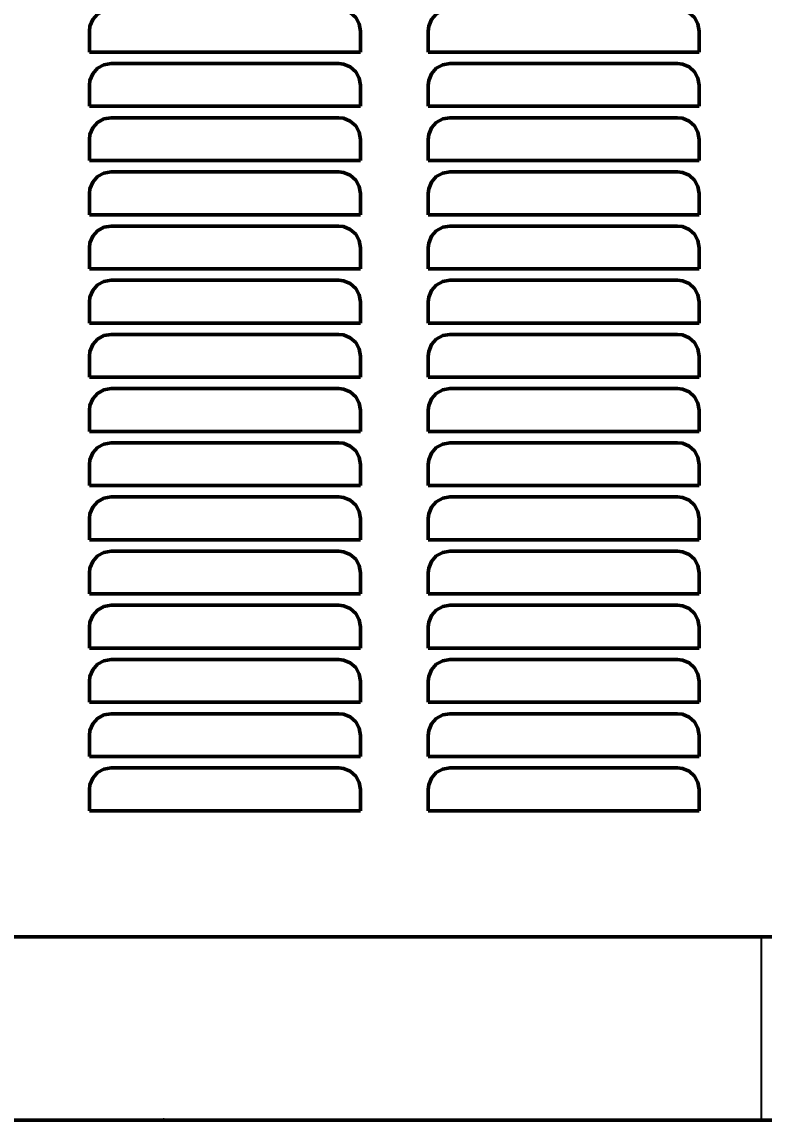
# Model space of a CAD drawing. Header units: inches. Extents: x -0.3 to 42.3, y 0 to 41.9.
# Drawn here: x 21.69 to 28.54, y 0 to 10.13 of the extents above; entities that cross this region are included whole.
import ezdxf

# ---------------------------------------------------------------- set-up
doc = ezdxf.new("R2010")
doc.units = ezdxf.units.IN
doc.header["$MEASUREMENT"] = 0
for name, color, linetype, lineweight in [('2d ConnectionPoints', 7, 'Continuous', 50), ('AM_0', 7, 'Continuous', 50), ('AM_4', 3, 'Continuous', 25), ('AM_5', 3, 'Continuous', 25)]:
    doc.layers.add(name, color=color, linetype=linetype, lineweight=lineweight)
doc.dimstyles.get("Standard").update_dxf_attribs({"dimtxt": 0.18, "dimasz": 0.18, "dimexe": 0.18, "dimexo": 0.0625, "dimgap": 0.09, "dimtad": 0, "dimtih": 1, "dimtoh": 1, "dimdec": 4, "dimzin": 0, "dimdsep": 46, "dimtxsty": 'Standard', "dimcen": 0.09, "dimadec": 0, "dimazin": 0, "dimtfac": 1, "dimtdec": 4, "dimtofl": 0, "dimtmove": 0, "dimatfit": 3, "dimfxl": 1, "dimtolj": 1, "dimtzin": 0, "dimarcsym": 0})

# ---------------------------------------------------------------- blocks, each defined once
blk = doc.blocks.new('*D1')
at = {"layer": 'AM_5', "color": 0, "lineweight": -2}
for p, q in [((14.375, 41.75), (39.27, 41.75)), ((39.27, 39.75), (39.27, 27.51)), ((39.27, 2), (39.27, 14.24)), ((3.39, 0), (39.27, 0))]:
    blk.add_line(p, q, dxfattribs=at)
at = {"layer": 'AM_5', "color": 0}
for points in [[(39.603, 39.75), (38.937, 39.75), (39.27, 41.75)], [(38.937, 2), (39.603, 2), (39.27, 0)]]:
    blk.add_solid(points, dxfattribs=at)
at = {"layer": 'Defpoints', "color": 0}
for p in [(14.375, 41.75), (3.39, 0), (39.27, 0)]:
    blk.add_point(p, dxfattribs=at)
at = {"layer": 'AM_5', "color": 0, "insert": (39.27, 20.875), "char_height": 2, "attachment_point": 5, "rotation": 90}
blk.add_mtext('\\A1;41.75 in', dxfattribs=at)

msp = doc.modelspace()

# ---------------------------------------------------------------- linework, layer by layer
at = {"layer": '2d ConnectionPoints'}
msp.add_point((23, 0), dxfattribs=at)
at = {"layer": 'AM_0'}
for p, q in [((22.314, 10.05), (22.314, 9.855)), ((24.814, 9.855), (24.814, 10.05)), ((25.439, 10.05), (25.439, 9.855)), ((27.939, 9.855), (27.939, 10.05)), ((22.314, 9.855), (24.814, 9.855)), ((25.439, 9.855), (27.939, 9.855)), ((24.614, 9.75), (22.514, 9.75)), ((27.739, 9.75), (25.639, 9.75)), ((22.314, 9.55), (22.314, 9.355)), ((24.814, 9.355), (24.814, 9.55)), ((25.439, 9.55), (25.439, 9.355)), ((27.939, 9.355), (27.939, 9.55)), ((22.314, 9.355), (24.814, 9.355)), ((25.439, 9.355), (27.939, 9.355)), ((24.614, 9.25), (22.514, 9.25)), ((27.739, 9.25), (25.639, 9.25)), ((22.314, 9.05), (22.314, 8.855)), ((24.814, 8.855), (24.814, 9.05)), ((25.439, 9.05), (25.439, 8.855)), ((27.939, 8.855), (27.939, 9.05)), ((22.314, 8.855), (24.814, 8.855)), ((25.439, 8.855), (27.939, 8.855)), ((24.614, 8.75), (22.514, 8.75)), ((27.739, 8.75), (25.639, 8.75)), ((22.314, 8.55), (22.314, 8.355)), ((24.814, 8.355), (24.814, 8.55)), ((25.439, 8.55), (25.439, 8.355)), ((27.939, 8.355), (27.939, 8.55)), ((22.314, 8.355), (24.814, 8.355)), ((25.439, 8.355), (27.939, 8.355)), ((24.614, 8.25), (22.514, 8.25)), ((27.739, 8.25), (25.639, 8.25)), ((22.314, 8.05), (22.314, 7.855)), ((24.814, 7.855), (24.814, 8.05)), ((25.439, 8.05), (25.439, 7.855)), ((27.939, 7.855), (27.939, 8.05)), ((22.314, 7.855), (24.814, 7.855)), ((25.439, 7.855), (27.939, 7.855)), ((24.614, 7.75), (22.514, 7.75)), ((27.739, 7.75), (25.639, 7.75)), ((22.314, 7.55), (22.314, 7.355)), ((24.814, 7.355), (24.814, 7.55)), ((25.439, 7.55), (25.439, 7.355)), ((27.939, 7.355), (27.939, 7.55)), ((22.314, 7.355), (24.814, 7.355)), ((25.439, 7.355), (27.939, 7.355)), ((24.614, 7.25), (22.514, 7.25)), ((27.739, 7.25), (25.639, 7.25)), ((22.314, 7.05), (22.314, 6.855)), ((24.814, 6.855), (24.814, 7.05)), ((25.439, 7.05), (25.439, 6.855)), ((27.939, 6.855), (27.939, 7.05)), ((22.314, 6.855), (24.814, 6.855)), ((25.439, 6.855), (27.939, 6.855)), ((24.614, 6.75), (22.514, 6.75)), ((27.739, 6.75), (25.639, 6.75)), ((22.314, 6.55), (22.314, 6.355)), ((24.814, 6.355), (24.814, 6.55)), ((25.439, 6.55), (25.439, 6.355)), ((27.939, 6.355), (27.939, 6.55)), ((22.314, 6.355), (24.814, 6.355)), ((25.439, 6.355), (27.939, 6.355)), ((24.614, 6.25), (22.514, 6.25)), ((27.739, 6.25), (25.639, 6.25)), ((22.314, 6.05), (22.314, 5.855)), ((24.814, 5.855), (24.814, 6.05)), ((25.439, 6.05), (25.439, 5.855)), ((27.939, 5.855), (27.939, 6.05)), ((22.314, 5.855), (24.814, 5.855)), ((25.439, 5.855), (27.939, 5.855)), ((24.614, 5.75), (22.514, 5.75)), ((27.739, 5.75), (25.639, 5.75)), ((22.314, 5.55), (22.314, 5.355)), ((24.814, 5.355), (24.814, 5.55)), ((25.439, 5.55), (25.439, 5.355)), ((27.939, 5.355), (27.939, 5.55)), ((22.314, 5.355), (24.814, 5.355)), ((25.439, 5.355), (27.939, 5.355)), ((24.614, 5.25), (22.514, 5.25)), ((27.739, 5.25), (25.639, 5.25)), ((22.314, 5.05), (22.314, 4.855)), ((24.814, 4.855), (24.814, 5.05)), ((25.439, 5.05), (25.439, 4.855)), ((27.939, 4.855), (27.939, 5.05)), ((22.314, 4.855), (24.814, 4.855)), ((25.439, 4.855), (27.939, 4.855)), ((24.614, 4.75), (22.514, 4.75)), ((27.739, 4.75), (25.639, 4.75)), ((22.314, 4.55), (22.314, 4.355)), ((24.814, 4.355), (24.814, 4.55)), ((25.439, 4.55), (25.439, 4.355)), ((27.939, 4.355), (27.939, 4.55)), ((22.314, 4.355), (24.814, 4.355)), ((25.439, 4.355), (27.939, 4.355)), ((24.614, 4.25), (22.514, 4.25)), ((27.739, 4.25), (25.639, 4.25)), ((22.314, 4.05), (22.314, 3.855)), ((24.814, 3.855), (24.814, 4.05)), ((25.439, 4.05), (25.439, 3.855)), ((27.939, 3.855), (27.939, 4.05)), ((22.314, 3.855), (24.814, 3.855)), ((25.439, 3.855), (27.939, 3.855)), ((24.614, 3.75), (22.514, 3.75)), ((27.739, 3.75), (25.639, 3.75)), ((22.314, 3.55), (22.314, 3.355)), ((24.814, 3.355), (24.814, 3.55)), ((25.439, 3.55), (25.439, 3.355)), ((27.939, 3.355), (27.939, 3.55)), ((22.314, 3.355), (24.814, 3.355)), ((25.439, 3.355), (27.939, 3.355)), ((24.614, 3.25), (22.514, 3.25)), ((27.739, 3.25), (25.639, 3.25)), ((22.314, 3.05), (22.314, 2.855)), ((24.814, 2.855), (24.814, 3.05)), ((25.439, 3.05), (25.439, 2.855)), ((27.939, 2.855), (27.939, 3.05)), ((22.314, 2.855), (24.814, 2.855)), ((25.439, 2.855), (27.939, 2.855)), ((-0.27, 1.69), (35.27, 1.69)), ((3.39, 0), (32.11, 0))]:
    msp.add_line(p, q, dxfattribs=at)
for points in [[(22.514, 10.25), (22.44776, 10.23871), (22.38898, 10.20611), (22.34433, 10.15589), (22.31884, 10.09374), (22.314, 10.05)], [(24.814, 10.05), (24.80276, 10.11611), (24.77031, 10.17476), (24.7203, 10.21941), (24.65825, 10.24504), (24.614, 10.25)], [(25.639, 10.25), (25.57269, 10.23869), (25.51385, 10.206), (25.46919, 10.15567), (25.44378, 10.09347), (25.439, 10.05)], [(27.939, 10.05), (27.92779, 10.11601), (27.89546, 10.17458), (27.84559, 10.21923), (27.78362, 10.24496), (27.739, 10.25)], [(22.514, 9.75), (22.44776, 9.73871), (22.38898, 9.70611), (22.34433, 9.65589), (22.31884, 9.59374), (22.314, 9.55)], [(24.814, 9.55), (24.80276, 9.61611), (24.77031, 9.67476), (24.7203, 9.71941), (24.65825, 9.74504), (24.614, 9.75)], [(25.639, 9.75), (25.57269, 9.73869), (25.51385, 9.706), (25.46919, 9.65567), (25.44378, 9.59347), (25.439, 9.55)], [(27.939, 9.55), (27.92779, 9.61601), (27.89546, 9.67458), (27.84559, 9.71923), (27.78362, 9.74496), (27.739, 9.75)], [(22.514, 9.25), (22.44776, 9.23871), (22.38898, 9.20611), (22.34433, 9.15589), (22.31884, 9.09374), (22.314, 9.05)], [(24.814, 9.05), (24.80276, 9.11611), (24.77031, 9.17476), (24.7203, 9.21941), (24.65825, 9.24504), (24.614, 9.25)], [(25.639, 9.25), (25.57269, 9.23869), (25.51385, 9.206), (25.46919, 9.15567), (25.44378, 9.09347), (25.439, 9.05)], [(27.939, 9.05), (27.92779, 9.11601), (27.89546, 9.17458), (27.84559, 9.21923), (27.78362, 9.24496), (27.739, 9.25)], [(22.514, 8.75), (22.44776, 8.73871), (22.38898, 8.70611), (22.34433, 8.65589), (22.31884, 8.59374), (22.314, 8.55)], [(24.814, 8.55), (24.80276, 8.61611), (24.77031, 8.67476), (24.7203, 8.71941), (24.65825, 8.74504), (24.614, 8.75)], [(25.639, 8.75), (25.57269, 8.73869), (25.51385, 8.706), (25.46919, 8.65567), (25.44378, 8.59347), (25.439, 8.55)], [(27.939, 8.55), (27.92779, 8.61601), (27.89546, 8.67458), (27.84559, 8.71923), (27.78362, 8.74496), (27.739, 8.75)], [(22.514, 8.25), (22.44776, 8.23871), (22.38898, 8.20611), (22.34433, 8.15589), (22.31884, 8.09374), (22.314, 8.05)], [(24.814, 8.05), (24.80276, 8.11611), (24.77031, 8.17476), (24.7203, 8.21941), (24.65825, 8.24504), (24.614, 8.25)], [(25.639, 8.25), (25.57269, 8.23869), (25.51385, 8.206), (25.46919, 8.15567), (25.44378, 8.09347), (25.439, 8.05)], [(27.939, 8.05), (27.92779, 8.11601), (27.89546, 8.17458), (27.84559, 8.21923), (27.78362, 8.24496), (27.739, 8.25)], [(22.514, 7.75), (22.44776, 7.73871), (22.38898, 7.70611), (22.34433, 7.65589), (22.31884, 7.59374), (22.314, 7.55)], [(24.814, 7.55), (24.80276, 7.61611), (24.77031, 7.67476), (24.7203, 7.71941), (24.65825, 7.74504), (24.614, 7.75)], [(25.639, 7.75), (25.57269, 7.73869), (25.51385, 7.706), (25.46919, 7.65567), (25.44378, 7.59347), (25.439, 7.55)], [(27.939, 7.55), (27.92779, 7.61601), (27.89546, 7.67458), (27.84559, 7.71923), (27.78362, 7.74496), (27.739, 7.75)], [(22.514, 7.25), (22.44776, 7.23871), (22.38898, 7.20611), (22.34433, 7.15589), (22.31884, 7.09374), (22.314, 7.05)], [(24.814, 7.05), (24.80276, 7.11611), (24.77031, 7.17476), (24.7203, 7.21941), (24.65825, 7.24504), (24.614, 7.25)], [(25.639, 7.25), (25.57269, 7.23869), (25.51385, 7.206), (25.46919, 7.15567), (25.44378, 7.09347), (25.439, 7.05)], [(27.939, 7.05), (27.92779, 7.11601), (27.89546, 7.17458), (27.84559, 7.21923), (27.78362, 7.24496), (27.739, 7.25)], [(22.514, 6.75), (22.44776, 6.73871), (22.38898, 6.70611), (22.34433, 6.65589), (22.31884, 6.59374), (22.314, 6.55)], [(24.814, 6.55), (24.80276, 6.61611), (24.77031, 6.67476), (24.7203, 6.71941), (24.65825, 6.74504), (24.614, 6.75)], [(25.639, 6.75), (25.57269, 6.73869), (25.51385, 6.706), (25.46919, 6.65567), (25.44378, 6.59347), (25.439, 6.55)], [(27.939, 6.55), (27.92779, 6.61601), (27.89546, 6.67458), (27.84559, 6.71923), (27.78362, 6.74496), (27.739, 6.75)], [(22.514, 6.25), (22.44776, 6.23871), (22.38898, 6.20611), (22.34433, 6.15589), (22.31884, 6.09374), (22.314, 6.05)], [(24.814, 6.05), (24.80276, 6.11611), (24.77031, 6.17476), (24.7203, 6.21941), (24.65825, 6.24504), (24.614, 6.25)], [(25.639, 6.25), (25.57269, 6.23869), (25.51385, 6.206), (25.46919, 6.15567), (25.44378, 6.09347), (25.439, 6.05)], [(27.939, 6.05), (27.92779, 6.11601), (27.89546, 6.17458), (27.84559, 6.21923), (27.78362, 6.24496), (27.739, 6.25)], [(22.514, 5.75), (22.44776, 5.73871), (22.38898, 5.70611), (22.34433, 5.65589), (22.31884, 5.59374), (22.314, 5.55)], [(24.814, 5.55), (24.80276, 5.61611), (24.77031, 5.67476), (24.7203, 5.71941), (24.65825, 5.74504), (24.614, 5.75)], [(25.639, 5.75), (25.57269, 5.73869), (25.51385, 5.706), (25.46919, 5.65567), (25.44378, 5.59347), (25.439, 5.55)], [(27.939, 5.55), (27.92779, 5.61601), (27.89546, 5.67458), (27.84559, 5.71923), (27.78362, 5.74496), (27.739, 5.75)], [(22.514, 5.25), (22.44776, 5.23871), (22.38898, 5.20611), (22.34433, 5.15589), (22.31884, 5.09374), (22.314, 5.05)], [(24.814, 5.05), (24.80276, 5.11611), (24.77031, 5.17476), (24.7203, 5.21941), (24.65825, 5.24504), (24.614, 5.25)], [(25.639, 5.25), (25.57269, 5.23869), (25.51385, 5.206), (25.46919, 5.15567), (25.44378, 5.09347), (25.439, 5.05)], [(27.939, 5.05), (27.92779, 5.11601), (27.89546, 5.17458), (27.84559, 5.21923), (27.78362, 5.24496), (27.739, 5.25)], [(22.514, 4.75), (22.44776, 4.73871), (22.38898, 4.70611), (22.34433, 4.65589), (22.31884, 4.59374), (22.314, 4.55)], [(24.814, 4.55), (24.80276, 4.61611), (24.77031, 4.67476), (24.7203, 4.71941), (24.65825, 4.74504), (24.614, 4.75)], [(25.639, 4.75), (25.57269, 4.73869), (25.51385, 4.706), (25.46919, 4.65567), (25.44378, 4.59347), (25.439, 4.55)], [(27.939, 4.55), (27.92779, 4.61601), (27.89546, 4.67458), (27.84559, 4.71923), (27.78362, 4.74496), (27.739, 4.75)], [(22.514, 4.25), (22.44776, 4.23871), (22.38898, 4.20611), (22.34433, 4.15589), (22.31884, 4.09374), (22.314, 4.05)], [(24.814, 4.05), (24.80276, 4.11611), (24.77031, 4.17476), (24.7203, 4.21941), (24.65825, 4.24504), (24.614, 4.25)], [(25.639, 4.25), (25.57269, 4.23869), (25.51385, 4.206), (25.46919, 4.15567), (25.44378, 4.09347), (25.439, 4.05)], [(27.939, 4.05), (27.92779, 4.11601), (27.89546, 4.17458), (27.84559, 4.21923), (27.78362, 4.24496), (27.739, 4.25)], [(22.514, 3.75), (22.44776, 3.73871), (22.38898, 3.70611), (22.34433, 3.65589), (22.31884, 3.59374), (22.314, 3.55)], [(24.814, 3.55), (24.80276, 3.61611), (24.77031, 3.67476), (24.7203, 3.71941), (24.65825, 3.74504), (24.614, 3.75)], [(25.639, 3.75), (25.57269, 3.73869), (25.51385, 3.706), (25.46919, 3.65567), (25.44378, 3.59347), (25.439, 3.55)], [(27.939, 3.55), (27.92779, 3.61601), (27.89546, 3.67458), (27.84559, 3.71923), (27.78362, 3.74496), (27.739, 3.75)], [(22.514, 3.25), (22.44776, 3.23871), (22.38898, 3.20611), (22.34433, 3.15589), (22.31884, 3.09374), (22.314, 3.05)], [(24.814, 3.05), (24.80276, 3.11611), (24.77031, 3.17476), (24.7203, 3.21941), (24.65825, 3.24504), (24.614, 3.25)], [(25.639, 3.25), (25.57269, 3.23869), (25.51385, 3.206), (25.46919, 3.15567), (25.44378, 3.09347), (25.439, 3.05)], [(27.939, 3.05), (27.92779, 3.11601), (27.89546, 3.17458), (27.84559, 3.21923), (27.78362, 3.24496), (27.739, 3.25)]]:
    msp.add_lwpolyline(points, dxfattribs=at)
at = {"layer": 'AM_4'}
msp.add_line((28.51, 1.69), (28.51, 0), dxfattribs=at)

# ---------------------------------------------------------------- dimensions: what is measured, and where the dimension line sits
at = {"layer": 'AM_5'}
dim = msp.add_linear_dim(base=(39.27, 0), p1=(14.375, 41.75), p2=(3.39, 0), angle=90, text='41.75 in', dimstyle='Standard', override={"dimtxt": 2, "dimasz": 2, "dimexe": 0, "dimexo": 0, "dimgap": 0.6}, dxfattribs=at)
dim.commit()
dim.dimension.update_dxf_attribs({"geometry": '*D1', "text_midpoint": (39.27, 20.875), "dimtype": 160, "text_rotation": 90})

doc.saveas('drawing.dxf')
